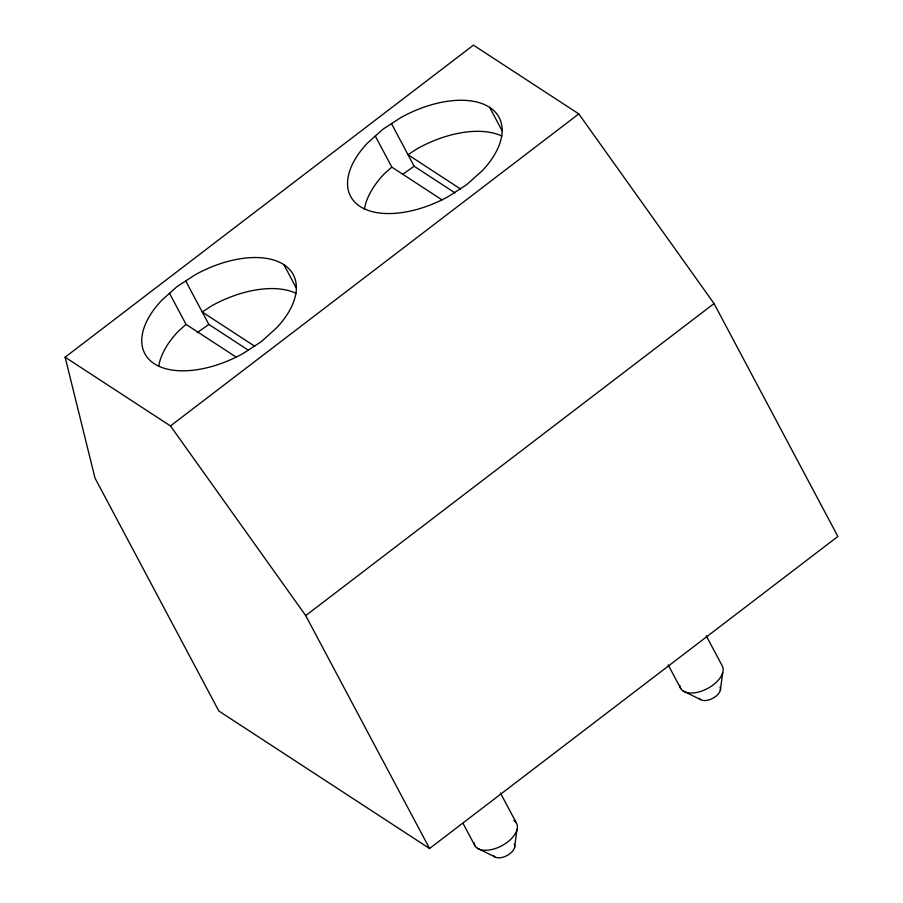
<?xml version="1.0" encoding="UTF-8"?>
<svg xmlns="http://www.w3.org/2000/svg" width="903" height="903" viewBox="0 0 903 903"><rect width="100%" height="100%" fill="white"/><g stroke="black" fill="none" stroke-linecap="round" stroke-linejoin="round"><path stroke-width="1.35" d="M514.541 847.691L516.922 829.981M720.323 690.434L722.705 672.712M236.236 357.136L186.029 324.38L178.094 331.491A84.069 46.03 -28 0 0 158.691 366.415M197.26 332.643L208.841 324.414L248.539 350.319M442.019 199.879L391.812 167.111L383.877 174.234A84.069 46.03 -28 0 0 364.473 209.146M402.546 174.46L414.127 166.22L454.988 192.892M65.118 357.193L473.443 45.15L578.8 113.902L714.036 303.555L837.882 536.472L429.557 848.515L218.842 711.011L95.007 478.093L65.118 357.193L170.475 425.945L305.711 615.598L429.557 848.515M170.475 425.945L578.8 113.902M305.711 615.598L714.036 303.555M683.199 691.032L700.57 699.588M477.427 848.289L494.788 856.845M460.553 189.02L408.009 154.729L417.434 148.589A84.069 46.03 -28 0 1 501.887 136.06M254.77 346.278L202.227 311.998L211.652 305.846A84.069 46.03 -28 0 1 296.105 293.317M489.663 107.389A84.069 46.03 -28 0 1 482.326 170.667L466.986 184.426L448.78 196.301A84.069 46.03 -28 0 1 360.037 206.448A84.069 46.03 -28 0 1 367.363 143.171L382.703 129.411L400.921 117.537A84.069 46.03 -28 0 1 489.663 107.389L502.215 130.991M706.214 635.757L722.107 665.646A23.647 12.947 -28 0 1 705.412 689.576A23.647 12.947 -28 0 1 679.722 685.298M391.507 123.677L414.127 166.22M668.175 664.89L680.76 688.549M375.298 136.06L391.812 167.111M283.881 264.647A84.069 46.03 -28 0 1 276.544 327.924L261.215 341.684L242.997 353.558A84.069 46.03 -28 0 1 154.255 363.706A84.069 46.03 -28 0 1 161.581 300.428L176.92 286.68L195.138 274.794A84.069 46.03 -28 0 1 283.881 264.647L296.432 288.249M500.431 793.015L516.324 822.904M185.725 280.935L208.841 324.414M463.058 823.401L474.978 845.806M169.516 293.317L186.029 324.38M513.875 820.421A23.647 12.947 -28 0 1 502.384 845.434A23.647 12.947 -28 0 1 473.94 842.555M514.247 844.158A11.818 6.468 -28 0 1 507.272 855.423A11.818 6.468 -28 0 1 493.569 855.615M720.03 686.901A11.818 6.468 -28 0 1 713.054 698.166A11.818 6.468 -28 0 1 699.351 698.358"/></g></svg>
